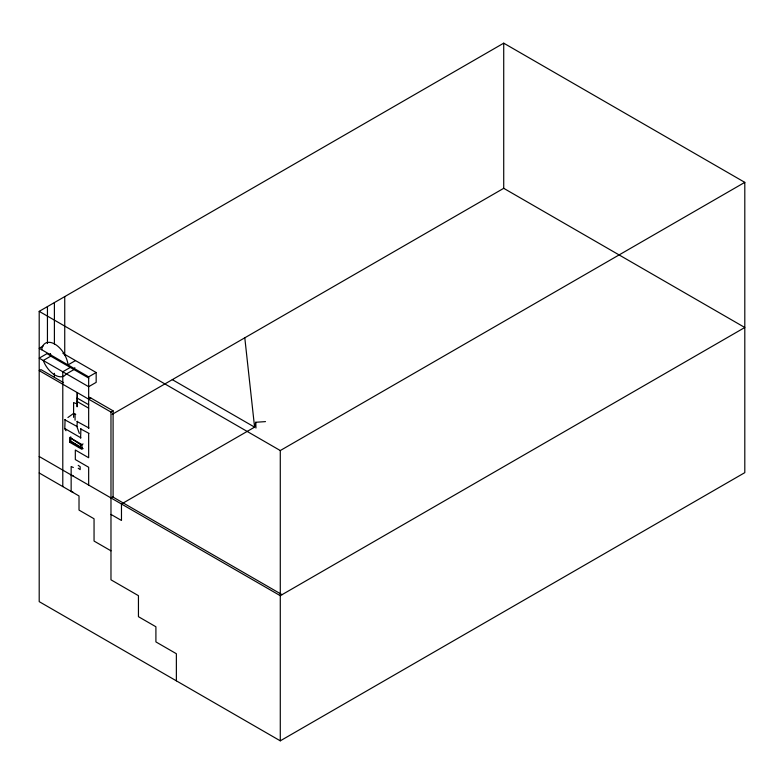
<?xml version="1.0" encoding="UTF-8"?>
<svg xmlns="http://www.w3.org/2000/svg" width="784" height="784" viewBox="0 0 784 784"><rect width="100%" height="100%" fill="white"/><g stroke="black" fill="none" stroke-linecap="round" stroke-linejoin="round"><path stroke-width="1.18" d="M41.758 349.772L41.983 348.037A18.904 10.907 60 0 1 54.958 344.186A18.904 10.907 60 0 1 67.796 363.129L67.983 364.913L75.489 360.581M265.492 421.616L255.78 422.272L254.584 427.143L121.471 503.994L121.471 520.468L110.975 514.412M74.833 367.686L73.97 369.548L66.464 373.89L64.259 375.967L61.475 376.79A18.904 10.907 60 0 1 43.257 360.483L51.058 355.985L50.392 353.741M78.586 447.517L83.026 443.911M67.924 417.519L73.598 413.403L75.744 414.334M39.2 311.356L503.72 43.169L744.8 182.358L744.8 472.644L280.28 740.831L39.2 601.642L39.2 311.356L280.28 450.545L744.8 182.358M43.1 346.048L39.2 348.292L88.661 376.849L96.167 372.518L96.167 382.367L88.661 386.708L39.2 358.151L47.001 353.643L51.058 355.985M70.295 367.431L62.789 371.763L62.789 486.59M88.661 399.183L90.777 397.958L113.092 410.836L113.092 496.713L110.975 497.938M65.983 430.749L64.768 428.897L65.092 419.577M79.341 433.434L76.969 426.81L77.293 421.273M65.092 428.711L80.919 437.854M77.293 426.623L64.768 419.763M80.595 438.04L80.919 428.721M63.533 382.631L40.964 369.607L39.2 370.626L110.975 412.061L113.092 410.836M112.2 414.354L503.72 188.317L744.8 327.496L280.28 595.683L39.2 456.504M76.969 421.459L88.984 428.025M69.619 442.215L81.938 449.32L81.938 444.538L69.619 437.423L69.619 442.215L70.717 441.578L83.026 448.693L70.717 441.059M80.595 428.907L88.984 433.376M88.523 397.067L90.777 397.958M75.744 403.476L73.598 402.545L73.598 417.362M73.333 467.509L71.148 466.519L71.148 491.421L73.353 492.411M71.148 474.947L73.333 475.937M172.313 379.642L254.584 427.143L244.794 337.806M62.906 353.31L96.167 372.518M88.768 378.094L50.764 356.152L50.107 353.907M88.661 404.691L77.126 398.037L77.126 406.808L77.253 392.598L77.253 398.243M77.126 401.506L88.661 408.17M112.739 496.919L282.044 594.664M39.2 472.968L79.017 495.958L79.017 510.09L94.051 518.773L94.051 541.058L110.975 550.829M70.834 438.158L80.919 445.008M78.214 465.343L80.164 466.725L80.164 469.636L78.214 468.264M255.78 422.272L255.956 428.044M503.72 43.169L503.72 188.317M280.28 450.545L280.28 740.831M176.371 680.835L176.371 653.729L155.908 641.91L155.908 626.769L138.445 616.685L138.445 595.673L110.975 579.817L110.975 412.061M88.661 376.849L88.661 428.211M88.661 433.562L88.661 457.738L75.323 450.036L75.323 459.551L88.661 467.254L88.661 485.061M75.058 414.246L75.058 420.204M70.717 436.796L70.717 441.578M64.739 296.617L64.739 355.162M54.4 302.585L54.4 344.049M54.4 373.321L54.4 376.986M47.442 306.593L47.442 343.539"/></g></svg>
